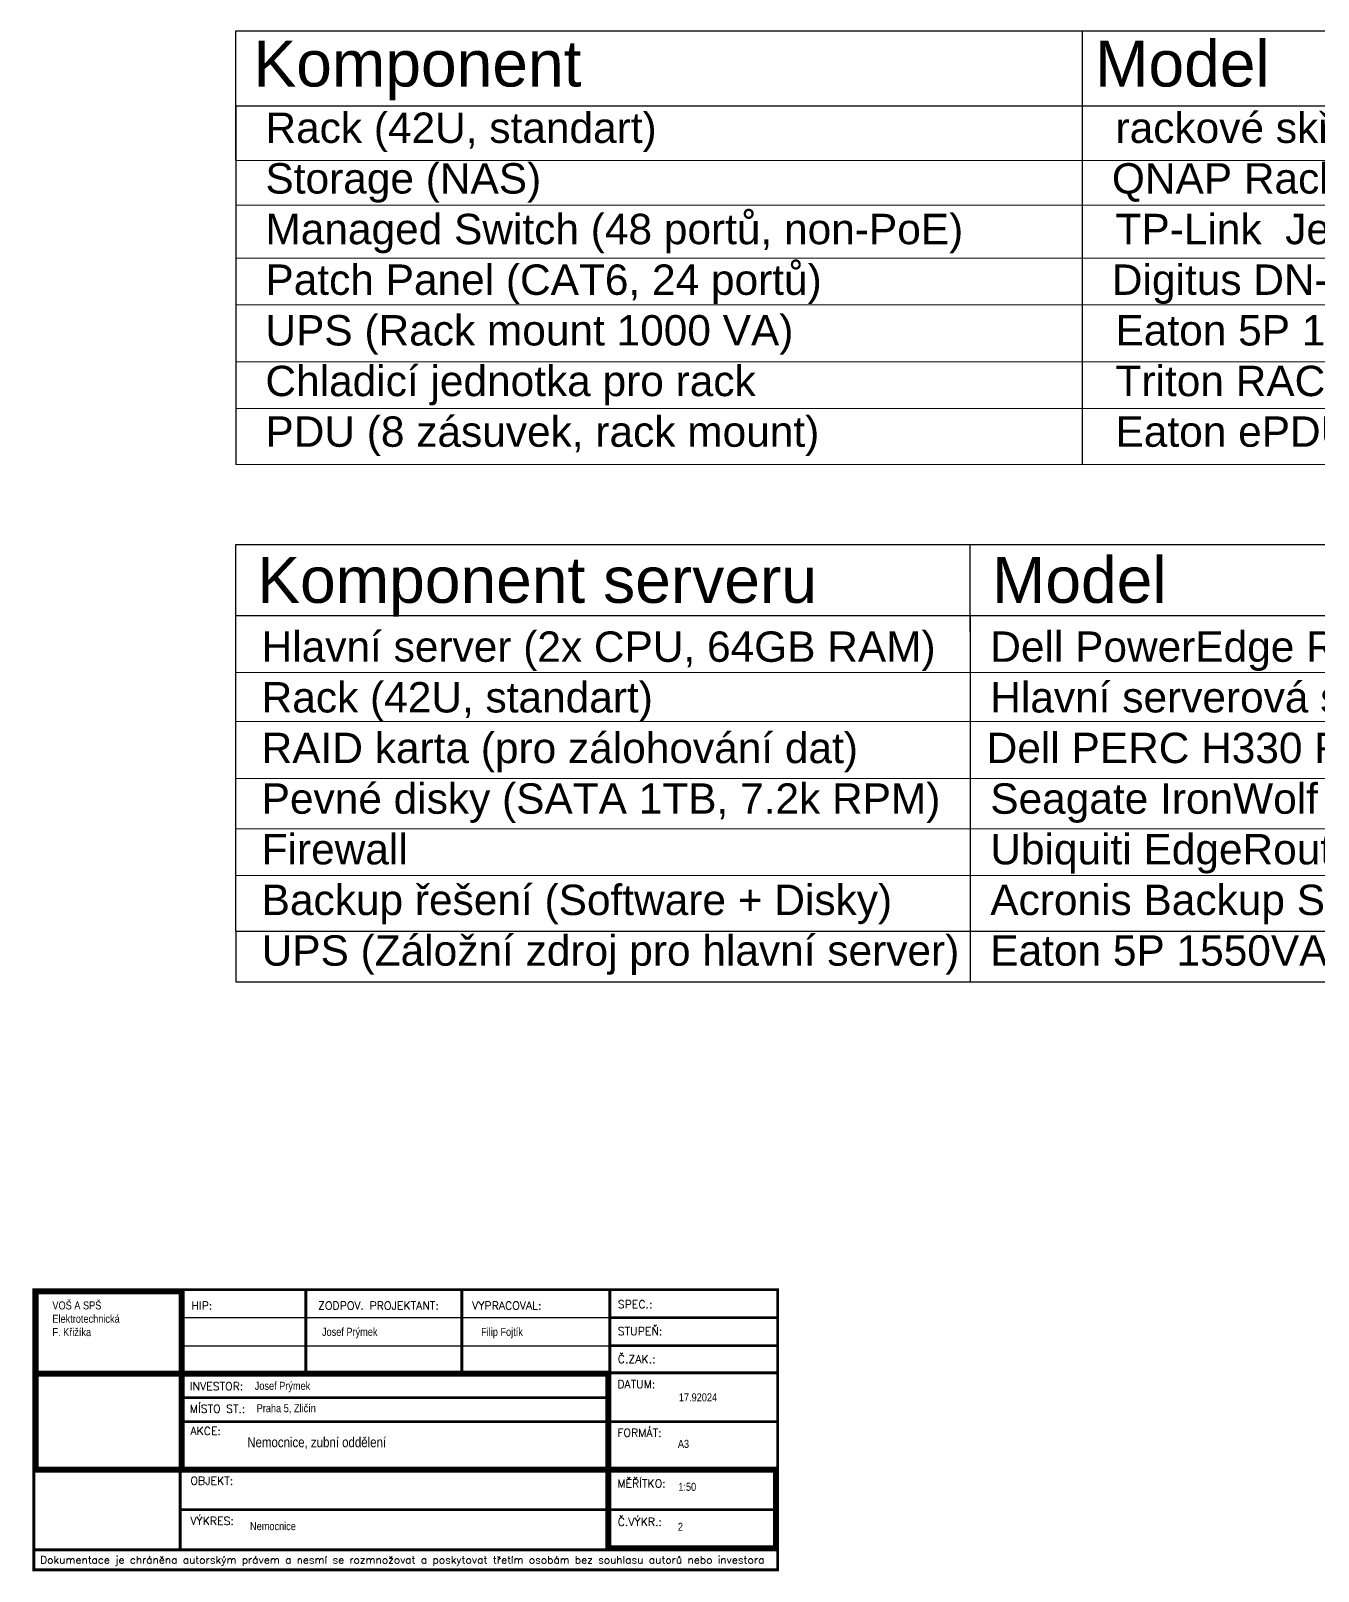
# Model space of a CAD drawing. Header units: millimetres. Extents: x 521 to 148073, y -17811 to 32040.
# Drawn here: x 83704 to 115888, y -7359 to 31125 of the extents above; entities that cross this region are included whole.
import ezdxf
from ezdxf.enums import TextEntityAlignment as Align

# ---------------------------------------------------------------- set-up
doc = ezdxf.new("R2010")
doc.units = ezdxf.units.MM
doc.layers.add('ROZPISKA', color=7, linetype='Continuous', lineweight=25)
doc.styles.add('ROMANS', font='romans.shx', dxfattribs={"width": 0.8})
doc.styles.get("Standard").update_dxf_attribs({"font": 'technic_.ttf', "height": 100})

# ---------------------------------------------------------------- blocks, each defined once
blk = doc.blocks.new('tabulka')
at = {"layer": 'ROZPISKA'}
for p, q in [((91787, -36872), (73189, -36872)), ((79989, -36872), (79989, -38972)), ((83889, -38986), (83889, -36886)), ((76889, -37572), (87588, -37572)), ((87588, -37572), (91787, -37572)), ((76889, -38272), (87588, -38272)), ((87588, -38272), (91787, -38272)), ((76889, -38972), (87588, -38972)), ((87588, -43351), (87588, -38952)), ((76889, -40171), (87588, -40171))]:
    blk.add_line(p, q, dxfattribs=at)
at = {"layer": 'ROZPISKA', "const_width": 70}
blk.add_lwpolyline([(73189, -36872), (73189, -43371), (91787, -43371), (91787, -36872)], close=True, dxfattribs=at)
at = {"layer": 'ROZPISKA'}
for points, const_width in [([(76929, -36912), (73235, -36912), (73229, -39011)], 150), ([(73235, -36861), (73235, -41360)], 150), ([(76889, -36872), (76889, -41371)], 150), ([(79989, -38972), (79989, -36872)], 70), ([(83889, -38986), (83889, -36886)], 70), ([(87588, -38972), (87588, -36872)], 70), ([(87588, -37572), (91787, -37572)], 70), ([(87588, -38272), (91787, -38272)], 70), ([(87548, -38931), (87548, -43331), (91740, -43331), (91747, -41331)], 150), ([(76889, -38972), (73189, -38972)], 150), ([(76889, -38972), (87588, -38972)], 150), ([(87588, -38951), (91787, -38951)], 70), ([(76889, -39571), (87588, -39571)], 70), ([(76889, -40171), (87588, -40171)], 70), ([(87588, -40171), (91787, -40171)], 70), ([(76889, -41366), (73189, -41366)], 150), ([(76869, -41371), (87588, -41371)], 150), ([(76849, -41371), (76849, -43371)], 70), ([(91787, -41371), (87588, -41371)], 150), ([(76849, -42371), (91787, -42371)], 70), ([(73189, -43371), (73189, -43871), (91787, -43871), (91787, -43371)], 70)]:
    blk.add_lwpolyline(points, dxfattribs=dict(at, const_width=const_width))
for tag, p, height in [('SPEC.', (88986, -37332), 200), ('HP', (77201, -38011), 200), ('ZODPOV.PROJEKTANT', (80393, -38026), 200), ('VYPRACOVAL', (84371, -38027), 200), ('STUPEN', (89157, -37991), 200), ('C.ZAKAZKY', (88967, -38712), 200), ('INVESTOR', (78712, -39375), 200), ('DATUM', (89315, -39663), 200), ('MIS-STAVBY', (78762, -39934), 200), ('AKCE', (78526, -40809), 250), ('FORMAT', (89290, -40825), 200), ('OBJEKT', (78575, -41938), 200), ('MERITKO', (89302, -41898), 200), ('VYKRES', (78595, -42880), 200), ('C.VYKRESU', (89290, -42897), 200)]:
    blk.add_attdef(tag, p, '', height=height)
at = {"layer": 'ROZPISKA', "style": 'ROMANS'}
for s, height, p in [('HIP:', 200, (77128, -37372)), ('ZODPOV. PROJEKTANT:', 199.98, (80296, -37372)), ('VYPRACOVAL:', 199.98, (84147, -37372)), ('SPEC.:', 200, (87788, -37338)), ('STUPEŇ:', 200, (87788, -38010)), ('Č.ZAK.:', 200, (87788, -38706)), ('INVESTOR:', 200, (77089, -39386)), ('DATUM:', 200, (87776, -39333)), ('MÍSTO ST.:', 200, (77089, -39948)), ('AKCE:', 200, (77105, -40503)), ('FORMÁT:', 200, (87776, -40547)), ('OBJEKT:', 200, (77102, -41746)), ('MĚŘÍTKO:', 200, (87776, -41815)), ('VÝKRES:', 200, (77102, -42750)), ('Č.VÝKR.:', 200, (87785, -42773))]:
    blk.add_text(s, height=height, dxfattribs=at).set_placement(p)
at = {"layer": 'ROZPISKA', "style": 'ROMANS', "width": 0.929037}
blk.add_text('Dokumentace je chráněna autorským právem a nesmí se rozmnožovat a poskytovat třetím osobám bez souhlasu autorů nebo investora', height=180, dxfattribs=at).set_placement((73352, -43713), (91453, -43713), align=Align.FIT)
at = {"layer": 'ROZPISKA', "insert": (73654, -37166), "char_height": 200, "attachment_point": 1}
blk.add_mtext_dynamic_manual_height_columns('VOŠ A SPŠ\\PElektrotechnická\\PF. Křižíka', width=2910, gutter_width=511, heights=[0], dxfattribs=at)

msp = doc.modelspace()

# ---------------------------------------------------------------- linework, layer by layer
at = {"lineweight": 30}
for p, q in [((88828, 29248), (88828, 31125)), ((88828, 31125), (142620, 31125)), ((109992, 29248), (109992, 31125)), ((88828, 27884), (88828, 29248)), ((88828, 29248), (142620, 29248)), ((88828, 16515), (88828, 18294)), ((88828, 18294), (144581, 18294)), ((107184, 16119), (107184, 18294)), ((88828, 16515), (144581, 16515)), ((88828, 8628), (88828, 16515)), ((88828, 16515), (107184, 16515)), ((107184, 16515), (107184, 8957)), ((107184, 8957), (107184, 8631)), ((88828, 8628), (89222, 8631)), ((88828, 8628), (88828, 7362)), ((89222, 8631), (144581, 8631)), ((107184, 8631), (131656, 8631)), ((107184, 8631), (107184, 7362)), ((88828, 7362), (144581, 7362))]:
    msp.add_line(p, q, dxfattribs=at)
for p, q in [((88828, 29248), (88828, 20293)), ((88828, 29248), (88828, 27884)), ((109992, 20293), (109992, 29248))]:
    msp.add_line(p, q)
at = {"lineweight": 20}
for p, q in [((88828, 27884), (142620, 27884)), ((142620, 26765), (88828, 26765)), ((88828, 26422), (88828, 25125)), ((88828, 25445), (142620, 25445)), ((142620, 24276), (88828, 24276)), ((88828, 23629), (88828, 22399)), ((88828, 22857), (142620, 22857)), ((142620, 21687), (88828, 21687)), ((88828, 21069), (88828, 20293)), ((88828, 20293), (142620, 20293)), ((88828, 15092), (144581, 15092)), ((144581, 13869), (88828, 13869)), ((88828, 13869), (88828, 12444)), ((88828, 12444), (144581, 12444)), ((144581, 11186), (88828, 11186)), ((88828, 11186), (88828, 10019)), ((88828, 10019), (144581, 10019))]:
    msp.add_line(p, q, dxfattribs=at)

# ---------------------------------------------------------------- block references
msp.add_blockref('tabulka', (10590, 36547)).add_auto_attribs({'INVESTOR': 'Josef Prýmek', 'MIS-STAVBY': 'Praha 5, Zličín', 'AKCE': 'Nemocnice, zubní oddělení', 'VYKRES': 'Nemocnice', 'C.VYKRESU': '2', 'MERITKO': '1:50', 'FORMAT': 'A3', 'DATUM': '17.92024', 'VYPRACOVAL': 'Filip Fojtík', 'ZODPOV.PROJEKTANT': 'Josef Prýmek'})

# ---------------------------------------------------------------- texts
at = {"lineweight": 30, "char_height": 1147.893, "attachment_point": 1}
for s, insert in [('{\\fArial|b0|i0|c0|p34;Komponent\\fArial|b0|i0|c238|p34; ^I^I     ^I      \\fArial|b0|i0|c0|p34;Model \\fArial|b0|i0|c238|p34;^I                  }', (89270, 30881)), ('{\\fArial|b0|i0|c0|p34;Komponent\\fArial|b0|i0|c238|p34; serveru^I\\fArial|b0|i0|c0|p34;Model \\fArial|b0|i0|c238|p34;^I                  }', (89365, 17981))]:
    msp.add_mtext_dynamic_manual_height_columns(s, width=54797.72, gutter_width=1913, heights=[0], dxfattribs=dict(at, insert=insert))
at = {"insert": (89570, 29083), "char_height": 758.982, "attachment_point": 1}
msp.add_mtext_dynamic_manual_height_columns('{\\fArial|b0|i0|c0|p34;Rack (42U, standa\\fArial|b0|i0|c238|p34;rt) ^I^I^I^Irackové skřně\\fArial|b0|i0|c0|p34; 600x\\fArial|b0|i0|c238|p34;8\\fArial|b0|i0|c0|p34;00mm^I\\fArial|b0|i0|c238|p34;^I10\\fArial|b0|i0|c0|p34;,000^I3^I\\fArial|b0|i0|c238|p34;30\\fArial|b0|i0|c0|p34;,000\\fArial|b0|i0|c238|p34;\\P\\fArial|b0|i0|c0|p34;Storage (NAS)^I                          \\fArial|b0|i0|c238|p34;^I        \\fArial|b0|i0|c0|p34;  QNAP Rack^I^I\\fArial|b0|i0|c238|p34;^I^I\\fArial|b0|i0|c0|p34;^I25,000^I1^I25,000^JManaged Switch (48 portů, non-PoE)^I\\fArial|b0|i0|c238|p34;^I\\fArial|b0|i0|c0|p34;TP-Link  JetStream\\fArial|b0|i0|c238|p34;^I^I^I\\fArial|b0|i0|c0|p34;^I12,000^I\\fArial|b0|i0|c238|p34;3\\fArial|b0|i0|c0|p34;^I\\fArial|b0|i0|c238|p34;36\\fArial|b0|i0|c0|p34;,000^JPatch Panel (CAT6, 24 portů)^I^I\\fArial|b0|i0|c238|p34;          \\fArial|b0|i0|c0|p34;Digitus DN-91424^I^I^I^I1,2\\fArial|b0|i0|c238|p34;5\\fArial|b0|i0|c0|p34;0^I^I4^I\\fArial|b0|i0|c238|p34;5000\\P\\fArial|b0|i0|c0|p34;UPS (Rack mount 1000 VA)^I^I^IEaton 5P 1000VA Rack^I^I^I18,000^I\\fArial|b0|i0|c238|p34;3\\fArial|b0|i0|c0|p34;^I54,000^JChladicí jednotka pro rack^I^I^ITriton RAC-CH-X07-A1 Rack Fan^I3,000^I^I\\fArial|b0|i0|c238|p34;3\\fArial|b0|i0|c0|p34;^I9,000^JPDU (8 zásuvek, rack mount)^I^I^IEaton ePDU G3 Metered^I^I\\fArial|b0|i0|c238|p34;^I\\fArial|b0|i0|c0|p34;3,500^I^I3^I10,500}', width=144355.95, gutter_width=3795, heights=[17152], dxfattribs=at)
at = {"lineweight": 30, "insert": (89475, 16119), "char_height": 758.982, "width": 60741.54, "attachment_point": 1}
msp.add_mtext('{\\fArial|b0|i0|c0|p34;Hlavní server (2x CPU, 64GB RAM)^IDell PowerEdge R340 (1x Intel Xeon, 64GB RAM)^I70,000^I1^I70,000\\fArial|b0|i0|c238|p34;\\PRack (42U, standart)^I^I^IHlavní serverová skříň  800x2000mm^I^I^I15,000^I1^I15,000\\fArial|b0|i0|c0|p34;^JRAID karta (pro zálohování dat)^I\\fArial|b0|i0|c238|p34;          \\fArial|b0|i0|c0|p34;Dell PERC H330 RAID Controller^I\\fArial|b0|i0|c238|p34;^I^I  \\fArial|b0|i0|c0|p34;5,000^I1^I\\fArial|b0|i0|c238|p34; \\fArial|b0|i0|c0|p34;5,000^JPevné disky (SATA 1TB, 7.2k RPM)^ISeagate IronWolf 1TB SATA 7.2K RPM (pro RAID)^I\\fArial|b0|i0|c238|p34;  \\fArial|b0|i0|c0|p34;3,500^I4^I14,000^JFirewall^I\\fArial|b0|i0|c238|p34;^I^I^I^I\\fArial|b0|i0|c0|p34;Ubiquiti EdgeRouter 4^I\\fArial|b0|i0|c238|p34;^I^I^I^I\\fArial|b0|i0|c0|p34;10,000^I1^I10,000^JBackup řešení (Software + Disky)^IAcronis Backup Standard + 4TB HDD pro zálohy^I20,000^I1^I20,000^JUPS (Záložní zdroj pro hlavní server)^IEaton 5P 1550VA RM^I\\fArial|b0|i0|c238|p34;^I^I^I^I\\fArial|b0|i0|c0|p34;25,000^I1^I25,000}', dxfattribs=at)

doc.saveas('drawing.dxf')
